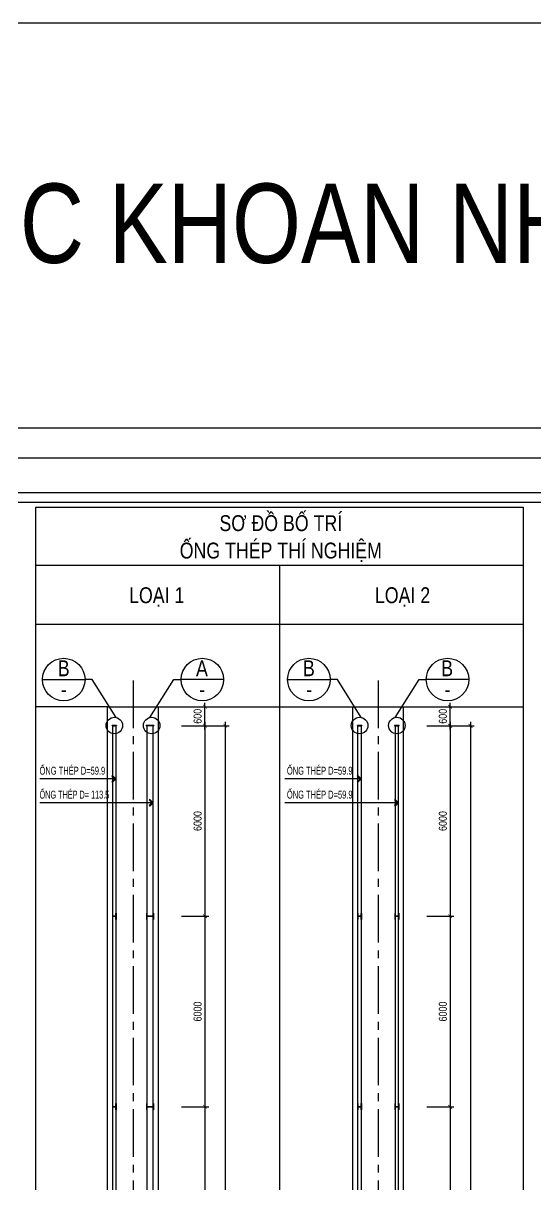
# Model space of a CAD drawing. Extents: x 171424 to 249266, y 74893 to 149166.
# Drawn here: x 177556 to 181588, y 84020 to 93166 of the extents above; entities that cross this region are included whole.
import ezdxf
from ezdxf.enums import TextEntityAlignment as Align

# ---------------------------------------------------------------- set-up
doc = ezdxf.new("R2010")
doc.units = 0
doc.header["$LTSCALE"] = 500
doc.header["$MEASUREMENT"] = 0
doc.header["$PDMODE"] = 3
doc.linetypes.add('CENTER2', pattern=[1.125, 0.75, -0.125, 0.125, -0.125])
doc.layers.get('0').update_dxf_attribs({"linetype": 'CONTINUOUS'})
doc.layers.get('DEFPOINTS').update_dxf_attribs({"linetype": 'CONTINUOUS'})
for name, color, linetype in [('01.CDC.AXIS', 160, 'CENTER2'), ('02.CDC.DIM', 1, 'CONTINUOUS'), ('03.CDC.BORDER', 3, 'CONTINUOUS'), ('06.CDC.TEXT', 2, 'CONTINUOUS'), ('10.CDC.HATCH', 9, 'CONTINUOUS'), ('11.CDC.NOTE', 8, 'CONTINUOUS'), ('CDC-KHUNGTEN', 7, 'CONTINUOUS'), ('CDC.10.HATCH', 9, 'CONTINUOUS')]:
    doc.layers.add(name, color=color, linetype=linetype)
doc.styles.add('ARIAL', font='arial.ttf', dxfattribs={"width": 0.8})
doc.dimstyles.new('DIM100-25', dxfattribs={"dimtxt": 63, "dimasz": 30, "dimexe": 30, "dimexo": 0, "dimgap": 25, "dimtad": 1, "dimdec": 0, "dimlfac": 4, "dimzin": 0, "dimdsep": 46, "dimtxsty": 'ARIAL', "dimblk": 'ARCHTICK', "dimblk1": 'ARCHTICK', "dimblk2": 'D', "dimcen": 0, "dimdle": 30, "dimclrd": 1, "dimclre": 1, "dimclrt": 2, "dimadec": 0, "dimazin": 0, "dimtfac": 1, "dimtdec": 0, "dimtix": 1, "dimtofl": 0, "dimtmove": 2, "dimatfit": 3, "dimldrblk": 'ARCHTICK', "dimfxl": 1, "dimtolj": 1, "dimtzin": 0, "dimarcsym": 0})

# ---------------------------------------------------------------- blocks, each defined once
blk = doc.blocks.new('_ArchTick')
at = {"color": 0, "linetype": 'ByBlock', "const_width": 0.15}
blk.add_lwpolyline([(-0.5, -0.5), (0.5, 0.5)], dxfattribs=at)
blk = doc.blocks.new('*D750')
at = {"layer": '02.CDC.DIM', "color": 1, "lineweight": -2, "transparency": 16777216}
for p, q in [((178801, 87634.2), (179015.2, 87634.2)), ((178985.2, 87664.2), (178985.2, 86104.2)), ((178801, 86134.2), (179015.2, 86134.2))]:
    blk.add_line(p, q, dxfattribs=at)
at = {"layer": 'DEFPOINTS', "color": 0, "transparency": 16777216}
for p in [(178801, 87634.2), (178801, 86134.2), (178985.2, 86134.2)]:
    blk.add_point(p, dxfattribs=at)
at = {"layer": '02.CDC.DIM', "color": 1, "lineweight": -2, "transparency": 16777216, "xscale": 30, "yscale": 30, "zscale": 30}
for p, rotation in [((178985.2, 87634.2), 90), ((178985.2, 86134.2), 270)]:
    blk.add_blockref('_ArchTick', p, dxfattribs=dict(at, rotation=rotation))
at = {"layer": '02.CDC.DIM', "color": 2, "transparency": 16777216, "insert": (178928.1, 86884.2), "char_height": 63, "attachment_point": 5, "rotation": 90, "style": 'ARIAL'}
blk.add_mtext('\\A1;6000', dxfattribs=at)
blk = doc.blocks.new('D')
at = {"layer": '02.CDC.DIM'}
for p, q in [((-50, -50), (50, 50)), ((-86.75, 0), (86.75, 0))]:
    blk.add_line(p, q, dxfattribs=at)
blk = doc.blocks.new('*D751')
at = {"layer": '02.CDC.DIM', "color": 1, "lineweight": -2, "transparency": 16777216}
for p, q in [((178985.2, 86164.2), (178985.2, 84604.2)), ((178801, 86134.2), (179015.2, 86134.2)), ((178801, 84634.2), (179015.2, 84634.2))]:
    blk.add_line(p, q, dxfattribs=at)
at = {"layer": 'DEFPOINTS', "color": 0, "transparency": 16777216}
for p in [(178801, 86134.2), (178801, 84634.2), (178985.2, 84634.2)]:
    blk.add_point(p, dxfattribs=at)
at = {"layer": '02.CDC.DIM', "color": 1, "lineweight": -2, "transparency": 16777216, "xscale": 30, "yscale": 30, "zscale": 30}
for p, rotation in [((178985.2, 86134.2), 90), ((178985.2, 84634.2), 270)]:
    blk.add_blockref('_ArchTick', p, dxfattribs=dict(at, rotation=rotation))
at = {"layer": '02.CDC.DIM', "color": 2, "transparency": 16777216, "insert": (178928.1, 85384.2), "char_height": 63, "attachment_point": 5, "rotation": 90, "style": 'ARIAL'}
blk.add_mtext('\\A1;6000', dxfattribs=at)
blk = doc.blocks.new('*D752')
at = {"layer": '02.CDC.DIM', "color": 1, "lineweight": -2, "transparency": 16777216}
for p, q in [((178801, 84634.2), (179015.2, 84634.2)), ((178985.2, 84664.2), (178985.2, 83104.2)), ((178801, 83134.2), (179015.2, 83134.2))]:
    blk.add_line(p, q, dxfattribs=at)
at = {"layer": 'DEFPOINTS', "color": 0, "transparency": 16777216}
for p in [(178801, 84634.2), (178801, 83134.2), (178985.2, 83134.2)]:
    blk.add_point(p, dxfattribs=at)
at = {"layer": '02.CDC.DIM', "color": 1, "lineweight": -2, "transparency": 16777216, "xscale": 30, "yscale": 30, "zscale": 30}
for p, rotation in [((178985.2, 84634.2), 90), ((178985.2, 83134.2), 270)]:
    blk.add_blockref('_ArchTick', p, dxfattribs=dict(at, rotation=rotation))
at = {"layer": '02.CDC.DIM', "color": 2, "transparency": 16777216, "insert": (178928.1, 83884.2), "char_height": 63, "attachment_point": 5, "rotation": 90, "style": 'ARIAL'}
blk.add_mtext('\\A1;6000', dxfattribs=at)
blk = doc.blocks.new('*D760')
at = {"layer": '02.CDC.DIM', "color": 1, "lineweight": -2, "transparency": 16777216}
for p, q in [((178801, 87634.2), (179175.6, 87634.2)), ((179145.6, 87664.2), (179145.6, 76579.2)), ((178801, 76609.2), (179175.6, 76609.2))]:
    blk.add_line(p, q, dxfattribs=at)
at = {"layer": 'DEFPOINTS', "color": 0, "transparency": 16777216}
for p in [(178801, 87634.2), (178801, 76609.2), (179145.6, 76609.2)]:
    blk.add_point(p, dxfattribs=at)
at = {"layer": '02.CDC.DIM', "color": 1, "lineweight": -2, "transparency": 16777216, "xscale": 30, "yscale": 30, "zscale": 30}
for p, rotation in [((179145.6, 87634.2), 90), ((179145.6, 76609.2), 270)]:
    blk.add_blockref('_ArchTick', p, dxfattribs=dict(at, rotation=rotation))
at = {"layer": '02.CDC.DIM', "color": 2, "transparency": 16777216, "insert": (179088.4, 82121.7), "char_height": 63, "attachment_point": 5, "rotation": 90, "style": 'ARIAL'}
blk.add_mtext('\\A1;44100', dxfattribs=at)
blk = doc.blocks.new('*D761')
at = {"layer": '02.CDC.DIM', "color": 1, "lineweight": -2, "transparency": 16777216}
for p, q in [((178985.2, 87604.2), (178985.2, 87814.2)), ((178801, 87784.2), (179015.2, 87784.2)), ((178801, 87634.2), (179015.2, 87634.2))]:
    blk.add_line(p, q, dxfattribs=at)
at = {"layer": 'DEFPOINTS', "color": 0, "transparency": 16777216}
for p in [(178801, 87784.2), (178985.2, 87784.2), (178801, 87634.2)]:
    blk.add_point(p, dxfattribs=at)
at = {"layer": '02.CDC.DIM', "color": 1, "lineweight": -2, "transparency": 16777216, "xscale": 30, "yscale": 30, "zscale": 30}
for p, rotation in [((178985.2, 87784.2), 90), ((178985.2, 87634.2), 270)]:
    blk.add_blockref('_ArchTick', p, dxfattribs=dict(at, rotation=rotation))
at = {"layer": '02.CDC.DIM', "color": 2, "transparency": 16777216, "insert": (178928.1, 87709.2), "char_height": 63, "attachment_point": 5, "rotation": 90, "style": 'ARIAL'}
blk.add_mtext('\\A1;600', dxfattribs=at)
blk = doc.blocks.new('*D765')
at = {"layer": '02.CDC.DIM', "color": 1, "lineweight": -2, "transparency": 16777216}
for p, q in [((180730.4, 87634.2), (180944.6, 87634.2)), ((180914.6, 87664.2), (180914.6, 86104.2)), ((180730.4, 86134.2), (180944.6, 86134.2))]:
    blk.add_line(p, q, dxfattribs=at)
at = {"layer": 'DEFPOINTS', "color": 0, "transparency": 16777216}
for p in [(180730.4, 87634.2), (180730.4, 86134.2), (180914.6, 86134.2)]:
    blk.add_point(p, dxfattribs=at)
at = {"layer": '02.CDC.DIM', "color": 1, "lineweight": -2, "transparency": 16777216, "xscale": 30, "yscale": 30, "zscale": 30}
for p, rotation in [((180914.6, 87634.2), 90), ((180914.6, 86134.2), 270)]:
    blk.add_blockref('_ArchTick', p, dxfattribs=dict(at, rotation=rotation))
at = {"layer": '02.CDC.DIM', "color": 2, "transparency": 16777216, "insert": (180857.5, 86884.2), "char_height": 63, "attachment_point": 5, "rotation": 90, "style": 'ARIAL'}
blk.add_mtext('\\A1;6000', dxfattribs=at)
blk = doc.blocks.new('*D766')
at = {"layer": '02.CDC.DIM', "color": 1, "lineweight": -2, "transparency": 16777216}
for p, q in [((180914.6, 86164.2), (180914.6, 84604.2)), ((180730.4, 86134.2), (180944.6, 86134.2)), ((180730.4, 84634.2), (180944.6, 84634.2))]:
    blk.add_line(p, q, dxfattribs=at)
at = {"layer": 'DEFPOINTS', "color": 0, "transparency": 16777216}
for p in [(180730.4, 86134.2), (180730.4, 84634.2), (180914.6, 84634.2)]:
    blk.add_point(p, dxfattribs=at)
at = {"layer": '02.CDC.DIM', "color": 1, "lineweight": -2, "transparency": 16777216, "xscale": 30, "yscale": 30, "zscale": 30}
for p, rotation in [((180914.6, 86134.2), 90), ((180914.6, 84634.2), 270)]:
    blk.add_blockref('_ArchTick', p, dxfattribs=dict(at, rotation=rotation))
at = {"layer": '02.CDC.DIM', "color": 2, "transparency": 16777216, "insert": (180857.5, 85384.2), "char_height": 63, "attachment_point": 5, "rotation": 90, "style": 'ARIAL'}
blk.add_mtext('\\A1;6000', dxfattribs=at)
blk = doc.blocks.new('*D767')
at = {"layer": '02.CDC.DIM', "color": 1, "lineweight": -2, "transparency": 16777216}
for p, q in [((180730.4, 84634.2), (180944.6, 84634.2)), ((180914.6, 84664.2), (180914.6, 83104.2)), ((180730.4, 83134.2), (180944.6, 83134.2))]:
    blk.add_line(p, q, dxfattribs=at)
at = {"layer": 'DEFPOINTS', "color": 0, "transparency": 16777216}
for p in [(180730.4, 84634.2), (180730.4, 83134.2), (180914.6, 83134.2)]:
    blk.add_point(p, dxfattribs=at)
at = {"layer": '02.CDC.DIM', "color": 1, "lineweight": -2, "transparency": 16777216, "xscale": 30, "yscale": 30, "zscale": 30}
for p, rotation in [((180914.6, 84634.2), 90), ((180914.6, 83134.2), 270)]:
    blk.add_blockref('_ArchTick', p, dxfattribs=dict(at, rotation=rotation))
at = {"layer": '02.CDC.DIM', "color": 2, "transparency": 16777216, "insert": (180857.5, 83884.2), "char_height": 63, "attachment_point": 5, "rotation": 90, "style": 'ARIAL'}
blk.add_mtext('\\A1;6000', dxfattribs=at)
blk = doc.blocks.new('*D774')
at = {"layer": '02.CDC.DIM', "color": 1, "lineweight": -2, "transparency": 16777216}
for p, q in [((180730.4, 87634.2), (181105, 87634.2)), ((181075, 87664.2), (181075, 76329.2)), ((180730.4, 76359.2), (181105, 76359.2))]:
    blk.add_line(p, q, dxfattribs=at)
at = {"layer": 'DEFPOINTS', "color": 0, "transparency": 16777216}
for p in [(180730.4, 87634.2), (180730.4, 76359.2), (181075, 76359.2)]:
    blk.add_point(p, dxfattribs=at)
at = {"layer": '02.CDC.DIM', "color": 1, "lineweight": -2, "transparency": 16777216, "xscale": 30, "yscale": 30, "zscale": 30}
for p, rotation in [((181075, 87634.2), 90), ((181075, 76359.2), 270)]:
    blk.add_blockref('_ArchTick', p, dxfattribs=dict(at, rotation=rotation))
at = {"layer": '02.CDC.DIM', "color": 2, "transparency": 16777216, "insert": (181017.9, 81996.7), "char_height": 63, "attachment_point": 5, "rotation": 90, "style": 'ARIAL'}
blk.add_mtext('\\A1;45100', dxfattribs=at)
blk = doc.blocks.new('*D775')
at = {"layer": '02.CDC.DIM', "color": 1, "lineweight": -2, "transparency": 16777216}
for p, q in [((180914.6, 87604.2), (180914.6, 87814.2)), ((180730.4, 87784.2), (180944.6, 87784.2)), ((180730.4, 87634.2), (180944.6, 87634.2))]:
    blk.add_line(p, q, dxfattribs=at)
at = {"layer": 'DEFPOINTS', "color": 0, "transparency": 16777216}
for p in [(180730.4, 87784.2), (180914.6, 87784.2), (180730.4, 87634.2)]:
    blk.add_point(p, dxfattribs=at)
at = {"layer": '02.CDC.DIM', "color": 1, "lineweight": -2, "transparency": 16777216, "xscale": 30, "yscale": 30, "zscale": 30}
for p, rotation in [((180914.6, 87784.2), 90), ((180914.6, 87634.2), 270)]:
    blk.add_blockref('_ArchTick', p, dxfattribs=dict(at, rotation=rotation))
at = {"layer": '02.CDC.DIM', "color": 2, "transparency": 16777216, "insert": (180857.5, 87709.2), "char_height": 63, "attachment_point": 5, "rotation": 90, "style": 'ARIAL'}
blk.add_mtext('\\A1;600', dxfattribs=at)
blk = doc.blocks.new('KHUNG A1')
at = {"layer": 'CDC-KHUNGTEN'}
blk.add_lwpolyline([(10366.22, 712.17), (10366.22, 1278.17), (9655.22, 1278.17), (9655.22, 712.17)], close=True, dxfattribs=at)
at = {"layer": 'CDC.10.HATCH', "color": 8}
blk.add_lwpolyline([(9652.22, 709.17), (10447.22, 709.17), (10447.22, 1281.17), (9652.22, 1281.17)], close=True, dxfattribs=at)
at = {"layer": 'DEFPOINTS', "color": 1}
blk.add_lwpolyline([(9617.22, 698.17), (9617.22, 1292.17), (10458.22, 1292.17), (10458.22, 698.17), (9617.22, 698.17)], close=True, dxfattribs=at)

msp = doc.modelspace()

# ---------------------------------------------------------------- linework, layer by layer
at = {"color": 4}
msp.add_lwpolyline([(171467.17, 89979.09), (192492.17, 89979.09), (192492.17, 93166.23), (171467.17, 93166.23)], close=True, dxfattribs=at)
at = {"layer": '01.CDC.AXIS'}
for p, q in [((178419.6, 87990.67), (178419.6, 76219.24)), ((180349.01, 87990.67), (180349.01, 76219.24))]:
    msp.add_line(p, q, dxfattribs=at)
at = {"layer": '03.CDC.BORDER'}
for p, q in [((181488.46, 88895.41), (177655.93, 88895.41)), ((179572.2, 88895.41), (179572.2, 75255.83)), ((177655.93, 88435.41), (181488.46, 88435.41)), ((178219.6, 87784.24), (177655.93, 87784.24)), ((178619.6, 87784.24), (179572.2, 87784.24)), ((179572.2, 87784.24), (180149.01, 87784.24)), ((180549.01, 87784.24), (181488.46, 87784.24)), ((178255.34, 87636.16), (178290.34, 87636.16)), ((178290.34, 87636.16), (178255.34, 87636.16)), ((178583.86, 87636.16), (178523.86, 87636.16)), ((180184.75, 87636.16), (180219.75, 87636.16)), ((180219.75, 87636.16), (180184.75, 87636.16)), ((180513.27, 87636.16), (180478.27, 87636.16)), ((180478.27, 87636.16), (180513.27, 87636.16))]:
    msp.add_line(p, q, dxfattribs=at)
for points in [[(177655.93, 89355.41), (181488.46, 89355.41), (181488.46, 75255.83), (177655.93, 75255.83)], [(178255.34, 87634.24), (178255.34, 87636.16), (178290.34, 87636.16), (178290.34, 87634.24)], [(178260.34, 87634.24), (178285.34, 87634.24), (178285.34, 86134.24), (178260.34, 86134.24)], [(178523.86, 87634.24), (178523.86, 87636.16), (178583.86, 87636.16), (178583.86, 87634.24)], [(178578.86, 87634.24), (178528.86, 87634.24), (178528.86, 86134.24), (178578.86, 86134.24)], [(180184.75, 87634.24), (180184.75, 87636.16), (180219.75, 87636.16), (180219.75, 87634.24)], [(180189.75, 87634.24), (180214.75, 87634.24), (180214.75, 86134.24), (180189.75, 86134.24)], [(180513.27, 87634.24), (180513.27, 87636.16), (180478.27, 87636.16), (180478.27, 87634.24)], [(180508.27, 87634.24), (180483.27, 87634.24), (180483.27, 86134.24), (180508.27, 86134.24)], [(178258.42, 86109.32), (178260.34, 86109.32), (178260.34, 86159.17), (178258.42, 86159.17)], [(178287.26, 86109.32), (178285.34, 86109.32), (178285.34, 86159.17), (178287.26, 86159.17)], [(178526.94, 86109.32), (178528.86, 86109.32), (178528.86, 86159.17), (178526.94, 86159.17)], [(178580.78, 86109.32), (178578.86, 86109.32), (178578.86, 86159.17), (178580.78, 86159.17)], [(180187.83, 86109.32), (180189.75, 86109.32), (180189.75, 86159.17), (180187.83, 86159.17)], [(180216.67, 86109.32), (180214.75, 86109.32), (180214.75, 86159.17), (180216.67, 86159.17)], [(180481.36, 86109.32), (180483.27, 86109.32), (180483.27, 86159.17), (180481.36, 86159.17)], [(180510.19, 86109.32), (180508.27, 86109.32), (180508.27, 86159.17), (180510.19, 86159.17)], [(178260.34, 86134.24), (178285.34, 86134.24), (178285.34, 84634.24), (178260.34, 84634.24)], [(178578.86, 86134.24), (178528.86, 86134.24), (178528.86, 84634.24), (178578.86, 84634.24)], [(180189.75, 86134.24), (180214.75, 86134.24), (180214.75, 84634.24), (180189.75, 84634.24)], [(180508.27, 86134.24), (180483.27, 86134.24), (180483.27, 84634.24), (180508.27, 84634.24)], [(178258.42, 84609.32), (178260.34, 84609.32), (178260.34, 84659.17), (178258.42, 84659.17)], [(178260.34, 84634.24), (178285.34, 84634.24), (178285.34, 83134.24), (178260.34, 83134.24)], [(178287.26, 84609.32), (178285.34, 84609.32), (178285.34, 84659.17), (178287.26, 84659.17)], [(178526.94, 84609.32), (178528.86, 84609.32), (178528.86, 84659.17), (178526.94, 84659.17)], [(178578.86, 84634.24), (178528.86, 84634.24), (178528.86, 83134.24), (178578.86, 83134.24)], [(178580.78, 84609.32), (178578.86, 84609.32), (178578.86, 84659.17), (178580.78, 84659.17)], [(180187.83, 84609.32), (180189.75, 84609.32), (180189.75, 84659.17), (180187.83, 84659.17)], [(180189.75, 84634.24), (180214.75, 84634.24), (180214.75, 83134.24), (180189.75, 83134.24)], [(180216.67, 84609.32), (180214.75, 84609.32), (180214.75, 84659.17), (180216.67, 84659.17)], [(180481.36, 84609.32), (180483.27, 84609.32), (180483.27, 84659.17), (180481.36, 84659.17)], [(180508.27, 84634.24), (180483.27, 84634.24), (180483.27, 83134.24), (180508.27, 83134.24)], [(180510.19, 84609.32), (180508.27, 84609.32), (180508.27, 84659.17), (180510.19, 84659.17)]]:
    msp.add_lwpolyline(points, close=True, dxfattribs=at)
at = {"layer": '10.CDC.HATCH'}
for p, q in [((178219.6, 76334.24), (178219.6, 87784.24)), ((178219.6, 87784.24), (178619.6, 87784.24)), ((178619.6, 76334.24), (178619.6, 87784.24)), ((180149.01, 76334.24), (180149.01, 87784.24)), ((180149.01, 87784.24), (180549.01, 87784.24)), ((180549.01, 76334.24), (180549.01, 87784.24))]:
    msp.add_line(p, q, dxfattribs=at)
at = {"layer": '11.CDC.NOTE'}
for p, q in [((177706.41, 87997.88), (178041.82, 87997.88)), ((179132.79, 87997.88), (178797.38, 87997.88)), ((179635.82, 87997.88), (179971.23, 87997.88)), ((181062.21, 87997.88), (180726.79, 87997.88))]:
    msp.add_line(p, q, dxfattribs=at)
for points in [[(178286.4, 87699.84), (178098.61, 87997.88), (178041.82, 87997.88)], [(178552.8, 87699.84), (178740.59, 87997.88), (178797.38, 87997.88)], [(180215.81, 87699.84), (180028.02, 87997.88), (179971.23, 87997.88)], [(180482.22, 87699.84), (180670, 87997.88), (180726.79, 87997.88)], [(178285.34, 87216.05), (178258.61, 87242.78), (178254.16, 87238.32), (178279.04, 87216.05), (178254.16, 87193.78), (178258.61, 87189.32), (178285.34, 87216.05), (178285.34, 87216.05), (177685.49, 87216.05)], [(180214.75, 87216.05), (180188.02, 87242.78), (180183.57, 87238.32), (180208.45, 87216.05), (180183.57, 87193.78), (180188.02, 87189.32), (180214.75, 87216.05), (180214.75, 87216.05), (179614.91, 87216.05)], [(178578.86, 87027.65), (178552.13, 87054.38), (178547.68, 87049.92), (178572.56, 87027.65), (178547.68, 87005.38), (178552.13, 87000.92), (178578.86, 87027.65), (178578.86, 87027.65), (177685.49, 87027.65)], [(180508.27, 87027.65), (180481.55, 87054.38), (180477.09, 87049.92), (180501.97, 87027.65), (180477.09, 87005.38), (180481.55, 87000.92), (180508.27, 87027.65), (180508.27, 87027.65), (179614.91, 87027.65)]]:
    msp.add_lwpolyline(points, dxfattribs=at)
for centre, radius in [((177874.11, 87997.88), 167.71), ((178965.09, 87997.88), 167.71), ((179803.53, 87997.88), 167.71), ((180894.5, 87997.88), 167.71), ((178272.84, 87636.16), 65.11), ((178566.36, 87636.16), 65.11), ((180202.25, 87636.16), 65.11), ((180495.77, 87636.16), 65.11)]:
    msp.add_circle(centre, radius, dxfattribs=at)

# ---------------------------------------------------------------- block references
at = {"xscale": 25, "yscale": 25, "zscale": 25}
msp.add_blockref('KHUNG A1', (-68963.42, 57438.58), dxfattribs=at)

# ---------------------------------------------------------------- texts
at = {"layer": '06.CDC.TEXT', "style": 'ARIAL', "width": 0.8}
for s, height, p in [('CỌC KHOAN NHỒI ĐẠI TRÀ D1400', 625, (182167.41, 91278.84)), ('SƠ ĐỒ BỐ TRÍ', 125, (179582.46, 89167.3)), ('ỐNG THÉP THÍ NGHIỆM', 125, (179582.46, 88951.57)), ('LOẠI 1', 125, (178606.08, 88599.96)), ('LOẠI 2', 125, (180540.4, 88599.96))]:
    msp.add_text(s, height=height, dxfattribs=at).set_placement(p, align=Align.CENTER)
for s, p in [('B', (177874.11, 88087.07)), ('A', (178961.82, 88087.07)), ('B', (179803.53, 88087.07)), ('B', (180891.23, 88087.07)), ('-', (177875.71, 87920.87)), ('-', (178963.41, 87920.87)), ('-', (179805.12, 87920.87)), ('-', (180892.82, 87920.87))]:
    msp.add_text(s, height=125, dxfattribs=at).set_placement(p, align=Align.MIDDLE_CENTER)
at = {"layer": '06.CDC.TEXT', "style": 'ARIAL'}
for s, width, p in [('ỐNG THÉP D=59.9', 0.65, (177683.96, 87249.37)), ('ỐNG THÉP D=59.9', 0.65, (179630.32, 87249.37)), ('ỐNG THÉP D= 113.5', 0.6, (177683.96, 87060.97)), ('ỐNG THÉP D=59.9', 0.65, (179630.32, 87060.97))]:
    msp.add_text(s, height=62.5, dxfattribs=dict(at, width=width)).set_placement(p)

# ---------------------------------------------------------------- dimensions: what is measured, and where the dimension line sits
at = {"layer": '02.CDC.DIM'}
for base, p1, p2, picture, middle in [((178985.23, 87784.24), (178801.01, 87634.24), (178801.01, 87784.24), '*D761', (178928.06, 87709.24)), ((180914.64, 87784.24), (180730.42, 87634.24), (180730.42, 87784.24), '*D775', (180857.48, 87709.24))]:
    dim = msp.add_linear_dim(base=base, p1=p1, p2=p2, angle=90, dimstyle='DIM100-25', dxfattribs=at)
    dim.commit()
    dim.dimension.update_dxf_attribs({"geometry": picture, "text_midpoint": middle, "dimtype": 160})
for base, p1, p2, picture, middle in [((178985.23, 86134.24), (178801.01, 87634.24), (178801.01, 86134.24), '*D750', (178928.06, 86884.24)), ((179145.61, 76609.24), (178801.01, 87634.24), (178801.01, 76609.24), '*D760', (179088.45, 82121.74)), ((180914.64, 86134.24), (180730.42, 87634.24), (180730.42, 86134.24), '*D765', (180857.48, 86884.24)), ((181075.02, 76359.24), (180730.42, 87634.24), (180730.42, 76359.24), '*D774', (181017.86, 81996.74)), ((178985.23, 84634.24), (178801.01, 86134.24), (178801.01, 84634.24), '*D751', (178928.06, 85384.24)), ((180914.64, 84634.24), (180730.42, 86134.24), (180730.42, 84634.24), '*D766', (180857.48, 85384.24)), ((178985.23, 83134.24), (178801.01, 84634.24), (178801.01, 83134.24), '*D752', (178928.06, 83884.24)), ((180914.64, 83134.24), (180730.42, 84634.24), (180730.42, 83134.24), '*D767', (180857.48, 83884.24))]:
    dim = msp.add_linear_dim(base=base, p1=p1, p2=p2, angle=90, dimstyle='DIM100-25', dxfattribs=at)
    dim.commit()
    dim.dimension.update_dxf_attribs({"geometry": picture, "text_midpoint": middle})

doc.saveas('drawing.dxf')
